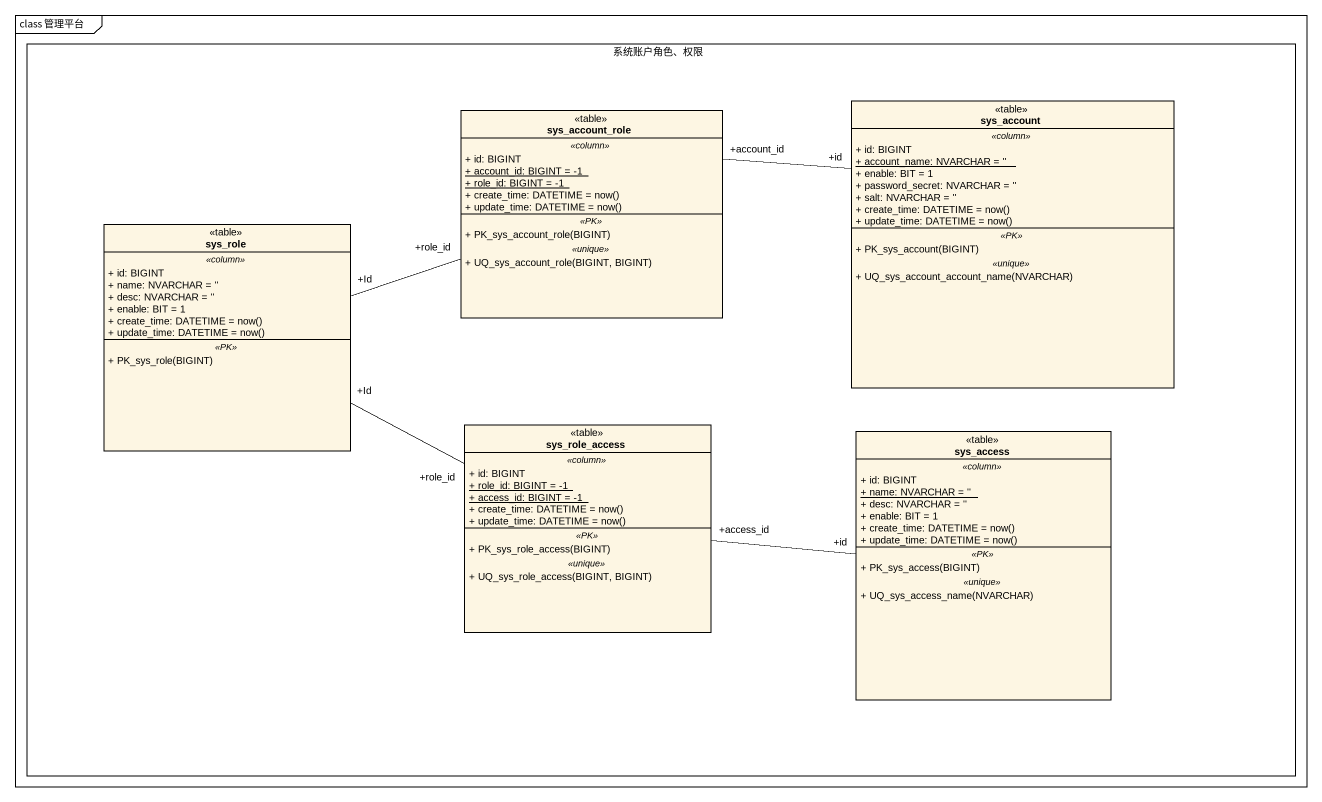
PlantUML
@startuml
mainframe class 管理平台
hide circle
hide empty members
skinparam classAttributeIconSize 0
rectangle "系统账户角色、权限" as 系统账户角色_权限 {
  class sys_account <<table>> {
    .. <<column>> ..
    + id: BIGINT
    {static} + account_name: NVARCHAR = ''
    + enable: BIT = 1
    + password_secret: NVARCHAR = ''
    + salt: NVARCHAR = ''
    {field} + create_time: DATETIME = now()
    {field} + update_time: DATETIME = now()
    .. <<PK>> ..
    + PK_sys_account(BIGINT)
    .. <<unique>> ..
    + UQ_sys_account_account_name(NVARCHAR)
  }
  class sys_account_role <<table>> {
    .. <<column>> ..
    + id: BIGINT
    {static} + account_id: BIGINT = -1
    {static} + role_id: BIGINT = -1
    {field} + create_time: DATETIME = now()
    {field} + update_time: DATETIME = now()
    .. <<PK>> ..
    + PK_sys_account_role(BIGINT)
    .. <<unique>> ..
    + UQ_sys_account_role(BIGINT, BIGINT)
  }
  class sys_role <<table>> {
    .. <<column>> ..
    + id: BIGINT
    + name: NVARCHAR = ''
    + desc: NVARCHAR = ''
    + enable: BIT = 1
    {field} + create_time: DATETIME = now()
    {field} + update_time: DATETIME = now()
    .. <<PK>> ..
    + PK_sys_role(BIGINT)
  }
  class sys_role_access <<table>> {
    .. <<column>> ..
    + id: BIGINT
    {static} + role_id: BIGINT = -1
    {static} + access_id: BIGINT = -1
    {field} + create_time: DATETIME = now()
    {field} + update_time: DATETIME = now()
    .. <<PK>> ..
    + PK_sys_role_access(BIGINT)
    .. <<unique>> ..
    + UQ_sys_role_access(BIGINT, BIGINT)
  }
  class sys_access <<table>> {
    .. <<column>> ..
    + id: BIGINT
    {static} + name: NVARCHAR = ''
    + desc: NVARCHAR = ''
    + enable: BIT = 1
    {field} + create_time: DATETIME = now()
    {field} + update_time: DATETIME = now()
    .. <<PK>> ..
    + PK_sys_access(BIGINT)
    .. <<unique>> ..
    + UQ_sys_access_name(NVARCHAR)
  }
}
sys_account "+id" -left- "+account_id" sys_account_role
sys_role "+Id" -right- "+role_id" sys_account_role
sys_role "+Id" -right- "+role_id" sys_role_access
sys_role_access "+access_id" -right- "+id" sys_access
@enduml
